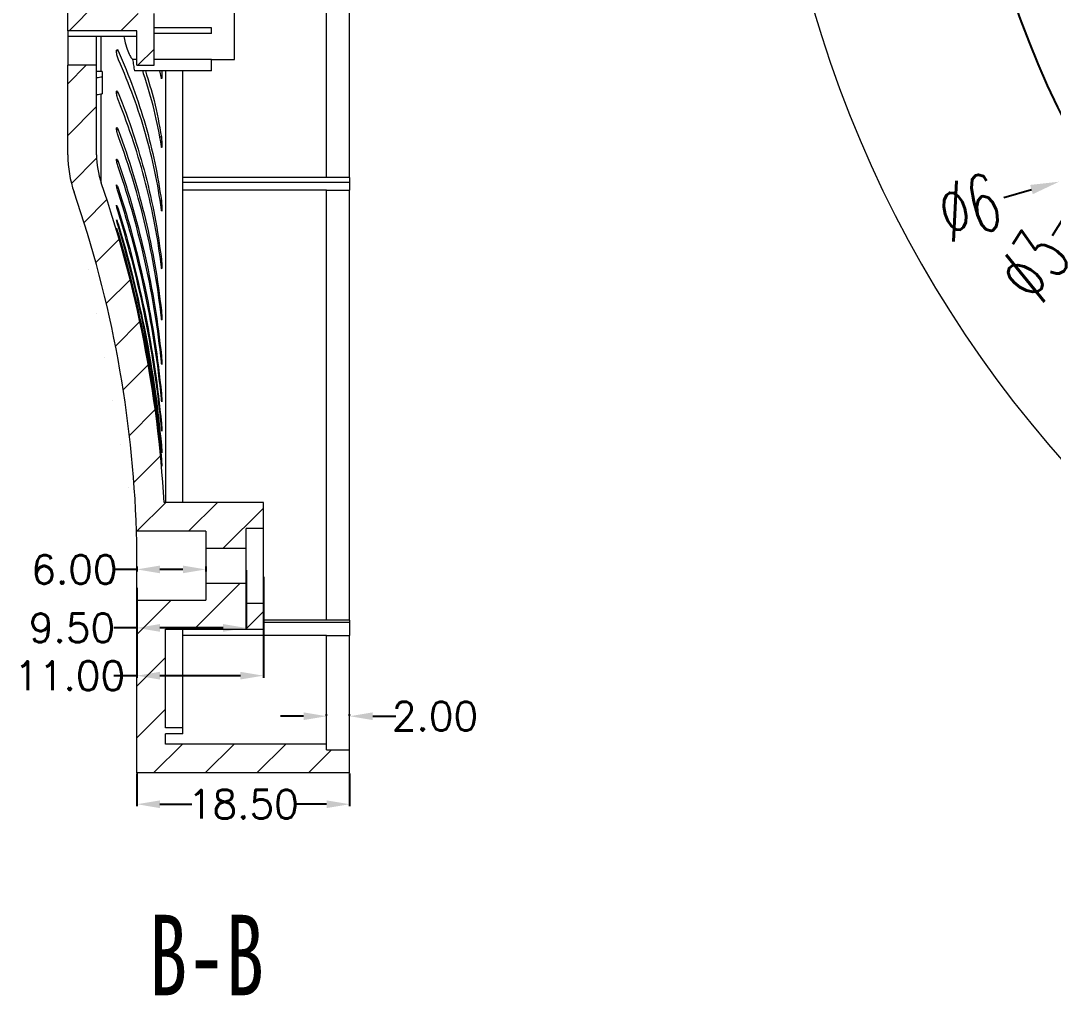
# Model space of a CAD drawing. Header units: inches. Extents: x -602 to 2189, y 557 to 1254.
# Drawn here: x -116.8 to -27, y 879.3 to 964 of the extents above; entities that cross this region are included whole.
import ezdxf

# ---------------------------------------------------------------- set-up
doc = ezdxf.new("R2010")
doc.units = ezdxf.units.IN
doc.linetypes.add('CENTER2', pattern=[28.575, 19.05, -3.175, 3.175, -3.175])
doc.styles.add('SLDTEXTSTYLE2', font='TXT', dxfattribs={"width": 0.6, "bigfont": 'bigfont'})
doc.styles.add('SLDTEXTSTYLE3', font='TXT', dxfattribs={"width": 0.7})
doc.styles.get("Standard").update_dxf_attribs({"font": 'txt', "bigfont": 'gbcbig.shx'})
doc.dimstyles.new('2.5', dxfattribs={"dimtxt": 2.5, "dimasz": 2, "dimexe": 0.18, "dimexo": 0.0625, "dimgap": 0.09, "dimtad": 0, "dimzin": 0, "dimdsep": 46, "dimtxsty": 'Standard', "dimcen": 2, "dimclrd": 3, "dimclre": 3, "dimclrt": 256, "dimadec": 0, "dimazin": 0, "dimtfac": 1, "dimtofl": 0, "dimtmove": 0, "dimatfit": 3, "dimfxl": 1, "dimtolj": 1, "dimtzin": 0, "dimarcsym": 0})
doc.dimstyles.new('5', dxfattribs={"dimtxt": 5, "dimasz": 2.5, "dimexe": 1.25, "dimexo": 0.625, "dimtad": 0, "dimtxsty": 'SLDTEXTSTYLE2', "dimcen": 2.5, "dimclrd": 3, "dimclre": 3, "dimclrt": 256, "dimadec": 0, "dimazin": 0, "dimtfac": 1, "dimtofl": 0, "dimtmove": 0, "dimatfit": 3, "dimfxl": 1, "dimarcsym": 0})
pattern_1 = [(45, (-20.5203, 0), (-2.245064, 2.245064), [])]

# ---------------------------------------------------------------- blocks, each defined once
blk = doc.blocks.new('*D121')
at = {"color": 3, "lineweight": -2}
for p, q in [((-106.66, 898.593), (-106.66, 895.752)), ((-88.16, 898.593), (-88.16, 895.752)), ((-104.66, 895.932), (-101.875, 895.932)), ((-90.16, 895.932), (-92.945, 895.932))]:
    blk.add_line(p, q, dxfattribs=at)
at = {"color": 3}
for points in [[(-104.66, 896.265), (-104.66, 895.598), (-106.66, 895.932)], [(-90.16, 896.265), (-90.16, 895.598), (-88.16, 895.932)]]:
    blk.add_solid(points, dxfattribs=at)
at = {"layer": 'Defpoints', "color": 0}
for p in [(-106.66, 898.656), (-88.16, 898.656), (-88.16, 895.932)]:
    blk.add_point(p, dxfattribs=at)
at = {"insert": (-97.41, 895.932), "char_height": 2.5, "attachment_point": 5}
blk.add_mtext('\\A1;18.50', dxfattribs=at)
blk = doc.blocks.new('*D122')
at = {"color": 3, "lineweight": -2}
for p, q in [((-92.16, 903.579), (-94.16, 903.579)), ((-90.16, 903.605), (-90.16, 903.759)), ((-88.16, 903.605), (-88.16, 903.759)), ((-86.16, 903.579), (-84.16, 903.579))]:
    blk.add_line(p, q, dxfattribs=at)
at = {"color": 3}
for points in [[(-92.16, 903.912), (-92.16, 903.245), (-90.16, 903.579)], [(-86.16, 903.912), (-86.16, 903.245), (-88.16, 903.579)]]:
    blk.add_solid(points, dxfattribs=at)
at = {"layer": 'Defpoints', "color": 0}
for p in [(-90.16, 903.543), (-88.16, 903.579), (-88.16, 903.543)]:
    blk.add_point(p, dxfattribs=at)
at = {"insert": (-80.737, 903.579), "char_height": 2.5, "attachment_point": 5}
blk.add_mtext('\\A1;2.00', dxfattribs=at)
blk = doc.blocks.new('*D123')
at = {"color": 3, "lineweight": -2}
for p, q in [((-106.66, 916.593), (-106.66, 916.159)), ((-100.66, 916.593), (-100.66, 916.159)), ((-106.66, 916.339), (-108.66, 916.339)), ((-102.66, 916.339), (-104.66, 916.339))]:
    blk.add_line(p, q, dxfattribs=at)
at = {"color": 3}
for points in [[(-104.66, 916.673), (-104.66, 916.006), (-106.66, 916.339)], [(-102.66, 916.673), (-102.66, 916.006), (-100.66, 916.339)]]:
    blk.add_solid(points, dxfattribs=at)
at = {"layer": 'Defpoints', "color": 0}
for p in [(-106.66, 916.656), (-100.66, 916.656), (-106.66, 916.339)]:
    blk.add_point(p, dxfattribs=at)
at = {"insert": (-112.083, 916.339), "char_height": 2.5, "attachment_point": 5}
blk.add_mtext('\\A1;6.00', dxfattribs=at)
blk = doc.blocks.new('*D124')
at = {"color": 3, "lineweight": -2}
for p, q in [((-97.16, 916.277), (-97.16, 911.076)), ((-106.66, 914.751), (-106.66, 911.076)), ((-106.66, 911.256), (-108.66, 911.256)), ((-99.16, 911.256), (-104.66, 911.256))]:
    blk.add_line(p, q, dxfattribs=at)
at = {"color": 3}
for points in [[(-104.66, 911.59), (-104.66, 910.923), (-106.66, 911.256)], [(-99.16, 911.59), (-99.16, 910.923), (-97.16, 911.256)]]:
    blk.add_solid(points, dxfattribs=at)
at = {"layer": 'Defpoints', "color": 0}
for p in [(-97.16, 916.339), (-106.66, 914.813), (-106.66, 911.256)]:
    blk.add_point(p, dxfattribs=at)
at = {"insert": (-112.292, 911.256), "char_height": 2.5, "attachment_point": 5}
blk.add_mtext('\\A1;9.50', dxfattribs=at)
blk = doc.blocks.new('*D125')
at = {"color": 3, "lineweight": -2}
for p, q in [((-95.66, 915.705), (-95.66, 906.924)), ((-106.66, 914.688), (-106.66, 906.924)), ((-106.66, 907.104), (-108.66, 907.104)), ((-97.66, 907.104), (-104.66, 907.104))]:
    blk.add_line(p, q, dxfattribs=at)
at = {"color": 3}
for points in [[(-104.66, 907.438), (-104.66, 906.771), (-106.66, 907.104)], [(-97.66, 907.438), (-97.66, 906.771), (-95.66, 907.104)]]:
    blk.add_solid(points, dxfattribs=at)
at = {"layer": 'Defpoints', "color": 0}
for p in [(-95.66, 915.768), (-106.66, 914.751), (-106.66, 907.104)]:
    blk.add_point(p, dxfattribs=at)
at = {"insert": (-112.5, 907.104), "char_height": 2.5, "attachment_point": 5}
blk.add_mtext('\\A1;11.00', dxfattribs=at)
blk = doc.blocks.new('*D222')
at = {"color": 3, "lineweight": -2}
for p, q in [((-23.601, 948.353), (-23.601, 953.353)), ((-26.101, 950.853), (-21.101, 950.853)), ((-31.298, 948.67), (-28.893, 949.352))]:
    blk.add_line(p, q, dxfattribs=at)
at = {"color": 3}
blk.add_solid([(-29.006, 949.753), (-28.779, 948.951), (-26.488, 950.034)], dxfattribs=at)
at = {"layer": 'Defpoints', "color": 0}
for p in [(-20.715, 951.672), (-26.488, 950.034)]:
    blk.add_point(p, dxfattribs=at)
at = {"insert": (-34.304, 947.817), "char_height": 5, "attachment_point": 5, "rotation": 15.83662, "style": 'SLDTEXTSTYLE2'}
blk.add_mtext('∅6', dxfattribs=at)
blk = doc.blocks.new('*D223')
at = {"color": 3, "lineweight": -2}
for p, q in [((-23.601, 948.353), (-23.601, 953.353)), ((-26.101, 950.853), (-21.101, 950.853)), ((-27.071, 945.357), (-25.737, 947.471))]:
    blk.add_line(p, q, dxfattribs=at)
at = {"color": 3}
blk.add_solid([(-26.089, 947.693), (-25.384, 947.248), (-24.402, 949.585)], dxfattribs=at)
at = {"layer": 'Defpoints', "color": 0}
for p in [(-22.801, 952.121), (-24.402, 949.585)]:
    blk.add_point(p, dxfattribs=at)
at = {"insert": (-28.74, 942.714), "char_height": 5, "attachment_point": 5, "rotation": 57.7346, "style": 'SLDTEXTSTYLE2'}
blk.add_mtext('∅3', dxfattribs=at)

msp = doc.modelspace()

# ---------------------------------------------------------------- hatches: boundary and pattern name
at = {"linetype": 'Continuous', "lineweight": 0}
h = msp.add_hatch(dxfattribs=at)
h.set_pattern_fill('ANSI31', color=4, style=0)
h.set_pattern_definition(pattern_1)
edge = h.paths.add_edge_path(flags=0)
edge.add_line((-106.66, 963.156), (-106.66, 960.156))
edge.add_line((-106.66, 960.156), (-105.16, 960.156))
edge.add_line((-105.16, 960.156), (-105.16, 964.656))
edge.add_line((-105.16, 964.656), (-110.16, 964.656))
edge.add_line((-110.16, 964.656), (-110.16, 1048.94))
edge.add_arc((-102.66, 1048.94), 7.5, 162.44926, 180, ccw=False)
edge.add_line((-109.811, 1051.201), (-103.064, 1051.201))
edge.add_line((-103.064, 1051.201), (-103.064, 1053.701))
edge.add_line((-103.064, 1053.701), (-111.609, 1053.701))
edge.add_arc((-206.994, 1084.906), 100.36, 340.97979, 341.88475, ccw=False)
edge.add_arc((-102.66, 1048.94), 10, 160.97979, 180)
edge.add_line((-112.66, 1048.94), (-112.66, 1013.156))
edge.add_line((-112.66, 1013.156), (-112.46, 1013.156))
edge.add_line((-112.46, 1013.156), (-112.46, 988.156))
edge.add_line((-112.46, 988.156), (-112.66, 988.156))
edge.add_line((-112.66, 988.156), (-112.66, 963.156))
edge.add_line((-112.66, 963.156), (-106.66, 963.156))
h = msp.add_hatch(dxfattribs=at)
h.set_pattern_fill('ANSI31', color=4, style=0)
h.set_pattern_definition(pattern_1)
edge = h.paths.add_edge_path(flags=0)
edge.add_line((-110.16, 952.372), (-110.16, 960.156))
edge.add_line((-110.16, 960.156), (-112.66, 960.156))
edge.add_line((-112.66, 960.156), (-112.66, 952.372))
edge.add_arc((-102.66, 952.372), 10, 180, 199.02021)
edge.add_arc((-206.994, 916.406), 100.36, 1.85587, 19.02021, ccw=False)
edge.add_line((-106.687, 919.656), (-100.66, 919.656))
edge.add_line((-100.66, 919.656), (-100.66, 918.156))
edge.add_line((-100.66, 918.156), (-97.16, 918.156))
edge.add_line((-97.16, 918.156), (-97.16, 919.906))
edge.add_line((-97.16, 919.906), (-95.66, 919.906))
edge.add_line((-95.66, 919.906), (-95.66, 922.156))
edge.add_line((-95.66, 922.156), (-104.296, 922.156))
edge.add_arc((-206.994, 916.406), 102.86, 3.20469, 19.02021)
edge.add_arc((-102.66, 952.372), 7.5, 180, 199.02021, ccw=False)
h = msp.add_hatch(dxfattribs=at)
h.set_pattern_fill('ANSI31', color=4, style=0)
h.set_pattern_definition(pattern_1)
h.paths.add_polyline_path([(-100.66, 913.656), (-106.66, 913.656), (-106.66, 898.656), (-88.16, 898.656), (-88.16, 900.656), (-90.16, 900.656), (-90.16, 901.156), (-104.16, 901.156), (-104.16, 902.058), (-102.66, 902.058), (-102.66, 902.558), (-104.16, 902.558), (-104.16, 911.156), (-95.66, 911.156), (-95.66, 913.406), (-97.16, 913.406), (-97.16, 915.156), (-100.66, 915.156)], flags=0)

# ---------------------------------------------------------------- linework, layer by layer
at = {"color": 7, "linetype": 'Continuous', "lineweight": 15}
for p, q in [((-90.16, 950.393), (-90.16, 1005.296)), ((-88.16, 950.393), (-88.16, 1005.296)), ((-112.66, 963.156), (-112.66, 988.156)), ((-98.16, 960.656), (-98.16, 965.656)), ((-105.16, 960.156), (-105.16, 964.656)), ((-100.16, 963.406), (-105.16, 963.406)), ((-100.16, 962.906), (-100.16, 963.406)), ((-106.66, 963.156), (-112.66, 963.156)), ((-112.66, 963.156), (-112.66, 962.667)), ((-112.66, 962.667), (-112.66, 960.156)), ((-110.16, 962.667), (-112.66, 962.667)), ((-110.16, 960.156), (-110.16, 962.667)), ((-106.66, 962.667), (-110.16, 962.667)), ((-106.66, 960.156), (-106.66, 963.156)), ((-100.16, 962.906), (-105.16, 962.906)), ((-106.66, 960.668), (-107.031, 960.668)), ((-100.16, 960.668), (-105.16, 960.668)), ((-100.16, 959.656), (-100.16, 960.668)), ((-100.16, 960.656), (-98.16, 960.656)), ((-112.66, 952.372), (-112.66, 960.156)), ((-110.16, 960.156), (-112.66, 960.156)), ((-110.16, 952.372), (-110.16, 960.156)), ((-100.16, 959.656), (-106.869, 959.656)), ((-106.66, 960.156), (-105.16, 960.156)), ((-104.522, 959.045), (-104.661, 959.656)), ((-104.16, 959.656), (-104.16, 922.156)), ((-102.66, 922.156), (-102.66, 959.656)), ((-109.66, 959.621), (-110.16, 959.621)), ((-109.66, 959.621), (-109.66, 959.161)), ((-109.66, 959.161), (-109.66, 957.676)), ((-88.16, 950.393), (-102.66, 950.393)), ((-88.16, 949.963), (-102.66, 949.963)), ((-88.16, 950.393), (-88.16, 949.963)), ((-88.16, 949.963), (-88.16, 949.295)), ((-90.16, 949.295), (-102.66, 949.295)), ((-90.16, 911.932), (-90.16, 949.295)), ((-90.16, 949.295), (-88.16, 949.295)), ((-88.16, 911.932), (-88.16, 949.295)), ((-95.66, 922.156), (-104.296, 922.156)), ((-95.66, 919.906), (-95.66, 922.156)), ((-100.66, 919.656), (-106.687, 919.656)), ((-100.66, 919.656), (-100.66, 918.156)), ((-95.66, 919.906), (-97.16, 919.906)), ((-97.16, 918.156), (-97.16, 919.906)), ((-95.66, 913.406), (-95.66, 919.906)), ((-106.66, 913.656), (-106.66, 918.686)), ((-97.16, 918.156), (-100.66, 918.156)), ((-100.66, 918.156), (-100.66, 915.156)), ((-97.16, 915.156), (-97.16, 918.156)), ((-100.66, 915.156), (-100.66, 913.656)), ((-100.66, 915.156), (-97.16, 915.156)), ((-97.16, 913.406), (-97.16, 915.156)), ((-106.66, 913.656), (-100.66, 913.656)), ((-106.66, 898.656), (-106.66, 913.656)), ((-97.16, 913.406), (-95.66, 913.406)), ((-95.66, 911.156), (-95.66, 913.406)), ((-88.16, 911.932), (-95.66, 911.932)), ((-88.16, 911.717), (-95.66, 911.717)), ((-88.16, 911.932), (-88.16, 911.717)), ((-88.16, 911.717), (-88.16, 910.605)), ((-104.16, 911.156), (-95.66, 911.156)), ((-104.16, 902.558), (-104.16, 911.156)), ((-102.66, 902.558), (-102.66, 911.156)), ((-90.16, 910.605), (-102.66, 910.605)), ((-90.16, 901.156), (-90.16, 910.605)), ((-90.16, 910.605), (-88.16, 910.605)), ((-88.16, 900.656), (-88.16, 910.605)), ((-102.66, 902.558), (-104.16, 902.558)), ((-102.66, 902.058), (-102.66, 902.558)), ((-102.66, 902.058), (-104.16, 902.058)), ((-104.16, 901.156), (-104.16, 902.058)), ((-90.16, 901.156), (-104.16, 901.156)), ((-90.16, 900.656), (-90.16, 901.156)), ((-90.16, 900.656), (-88.16, 900.656)), ((-88.16, 898.656), (-88.16, 900.656)), ((-88.16, 898.656), (-106.66, 898.656))]:
    msp.add_line(p, q, dxfattribs=at)
at = {"color": 8, "linetype": 'Continuous', "lineweight": 15}
for p, q in [((-109.751, 959.621), (-109.751, 962.667)), ((-108.288, 961.396), (-108.423, 961.396)), ((-109.751, 949.928), (-109.751, 957.662)), ((-108.288, 957.769), (-108.421, 957.769)), ((-108.288, 954.554), (-108.415, 954.554)), ((-104.528, 953.915), (-104.684, 953.915)), ((-108.288, 951.783), (-108.403, 951.783)), ((-108.288, 949.481), (-108.386, 949.481)), ((-104.528, 948.363), (-104.652, 948.363)), ((-108.288, 947.671), (-108.365, 947.671)), ((-108.288, 946.37), (-108.34, 946.37)), ((-104.528, 943.313), (-104.629, 943.313)), ((-104.528, 938.815), (-104.609, 938.815))]:
    msp.add_line(p, q, dxfattribs=at)
at = {"color": 1, "linetype": 'CENTER2'}
msp.add_circle((50.149, 993.433), 85.159, dxfattribs=at)
at = {"color": 7, "linetype": 'Continuous', "lineweight": 15}
for centre, radius, start, end in [((50.149, 993.433), 102, 274.2242, 265.7758), ((-102.66, 952.372), 10, 180, 199.02021), ((-102.66, 952.372), 7.5, 180, 199.02021), ((-206.994, 916.406), 102.86, 3.20469, 19.02021), ((-206.994, 916.406), 100.36, 1.85587, 19.02021)]:
    msp.add_arc(centre, radius, start, end, dxfattribs=at)
for major_axis, end_param in [((31.749, 31.749), 4.01057), ((32.883, 32.883), 4.010159)]:
    msp.add_ellipse((-110.16, 1000.656), major_axis=major_axis, ratio=0.866025, start_param=3.998665, end_param=end_param, dxfattribs=at)
for points, knots in [([(-107.794, 962.667), (-107.75, 962.476), (-107.644, 962.003), (-107.44, 961.375), (-107.217, 960.844), (-107.093, 960.727), (-107.031, 960.668)], [0, 0, 0, 0, 0.183566, 0.4525462, 0.7272097, 1, 1, 1, 1]), ([(-108.263, 960.637), (-108.3, 960.722), (-108.339, 960.843), (-108.399, 961.102), (-108.419, 961.239), (-108.427, 961.442), (-108.414, 961.506), (-108.363, 961.524), (-108.326, 961.48), (-108.288, 961.396)], [0, 0, 0, 0, 0.25, 0.25, 0.5, 0.5, 0.75, 0.75, 1, 1, 1, 1]), ([(-108.288, 961.396), (-107.332, 959.264), (-106.542, 957.112), (-105.288, 952.768), (-104.825, 950.575), (-104.528, 948.363)], [0, 0, 0, 0, 0.5, 0.5, 1, 1, 1, 1]), ([(-104.522, 947.604), (-104.817, 949.816), (-105.277, 952.008), (-106.524, 956.353), (-107.311, 958.505), (-108.263, 960.637)], [0, 0, 0, 0, 0.5, 0.5, 1, 1, 1, 1]), ([(-107.031, 960.668), (-107.004, 960.499), (-106.977, 960.33), (-106.922, 959.992), (-106.896, 959.824), (-106.869, 959.656)], [0, 0, 0, 0, 0.5, 0.5, 1, 1, 1, 1]), ([(-106.074, 959.412), (-106.086, 959.449), (-106.107, 959.515), (-106.125, 959.613), (-106.133, 959.656)], [0, 0, 0, 0, 0.555218, 1, 1, 1, 1]), ([(-105.92, 959.656), (-105.649, 958.802), (-105.046, 956.899), (-104.712, 954.975), (-104.528, 953.915)], [0, 0, 0, 0, 0.448924, 1, 1, 1, 1]), ([(-104.5, 959.656), (-104.496, 959.605), (-104.489, 959.5), (-104.483, 959.332), (-104.482, 959.18), (-104.485, 959.058), (-104.49, 959.018), (-104.493, 958.998)], [0, 0, 0, 0, 0.1904766, 0.393494, 0.5958762, 0.797909, 1, 1, 1, 1]), ([(-104.502, 958.985), (-104.502, 958.984), (-104.507, 958.975), (-104.514, 959.004), (-104.52, 959.037), (-104.522, 959.045)], [0, 0, 0, 0, 0.135754, 0.792035, 1, 1, 1, 1]), ([(-108.263, 957.078), (-108.3, 957.172), (-108.339, 957.298), (-108.399, 957.559), (-108.419, 957.691), (-108.427, 957.876), (-108.414, 957.927), (-108.363, 957.919), (-108.326, 957.863), (-108.288, 957.769)], [0, 0, 0, 0, 0.25, 0.25, 0.5, 0.5, 0.75, 0.75, 1, 1, 1, 1]), ([(-108.288, 957.769), (-107.332, 955.404), (-106.542, 953.017), (-105.288, 948.199), (-104.825, 945.767), (-104.528, 943.313)], [0, 0, 0, 0, 0.5, 0.5, 1, 1, 1, 1]), ([(-104.522, 942.622), (-104.817, 945.076), (-105.277, 947.507), (-106.524, 952.326), (-107.311, 954.713), (-108.263, 957.078)], [0, 0, 0, 0, 0.5, 0.5, 1, 1, 1, 1]), ([(-108.263, 953.937), (-108.3, 954.039), (-108.339, 954.171), (-108.399, 954.429), (-108.419, 954.555), (-108.427, 954.72), (-108.414, 954.759), (-108.363, 954.725), (-108.326, 954.656), (-108.288, 954.554)], [0, 0, 0, 0, 0.25, 0.25, 0.5, 0.5, 0.75, 0.75, 1, 1, 1, 1]), ([(-108.288, 954.554), (-107.332, 951.98), (-106.542, 949.381), (-105.288, 944.134), (-104.825, 941.487), (-104.528, 938.815)], [0, 0, 0, 0, 0.5, 0.5, 1, 1, 1, 1]), ([(-104.522, 938.198), (-104.817, 940.869), (-105.277, 943.517), (-106.524, 948.763), (-107.311, 951.362), (-108.263, 953.937)], [0, 0, 0, 0, 0.5, 0.5, 1, 1, 1, 1]), ([(-104.528, 953.915), (-104.519, 953.858), (-104.51, 953.778), (-104.496, 953.595), (-104.49, 953.492), (-104.483, 953.3), (-104.482, 953.21), (-104.484, 953.075), (-104.487, 953.029), (-104.493, 953.012)], [0, 0, 0, 0, 0.25, 0.25, 0.5, 0.5, 0.75, 0.75, 1, 1, 1, 1]), ([(-104.498, 953.012), (-104.5, 953.011), (-104.505, 953.007), (-104.514, 953.047), (-104.52, 953.087), (-104.522, 953.096)], [0, 0, 0, 0, 0.274737, 0.825623, 1, 1, 1, 1]), ([(-108.263, 951.246), (-108.3, 951.355), (-108.339, 951.489), (-108.399, 951.744), (-108.419, 951.863), (-108.427, 952.007), (-108.414, 952.031), (-108.363, 951.972), (-108.326, 951.892), (-108.288, 951.783)], [0, 0, 0, 0, 0.25, 0.25, 0.5, 0.5, 0.75, 0.75, 1, 1, 1, 1]), ([(-108.288, 951.783), (-107.332, 949.023), (-106.542, 946.237), (-105.288, 940.613), (-104.825, 937.775), (-104.528, 934.911)], [0, 0, 0, 0, 0.5, 0.5, 1, 1, 1, 1]), ([(-104.522, 934.374), (-104.817, 937.238), (-105.277, 940.075), (-106.524, 945.699), (-107.311, 948.486), (-108.263, 951.246)], [0, 0, 0, 0, 0.5, 0.5, 1, 1, 1, 1]), ([(-108.263, 949.029), (-108.3, 949.145), (-108.339, 949.281), (-108.399, 949.529), (-108.419, 949.639), (-108.427, 949.761), (-108.414, 949.771), (-108.363, 949.687), (-108.326, 949.596), (-108.288, 949.481)], [0, 0, 0, 0, 0.25, 0.25, 0.5, 0.5, 0.75, 0.75, 1, 1, 1, 1]), ([(-108.288, 949.481), (-107.332, 946.562), (-106.542, 943.616), (-105.288, 937.669), (-104.825, 934.667), (-104.528, 931.638)], [0, 0, 0, 0, 0.5, 0.5, 1, 1, 1, 1]), ([(-104.522, 931.186), (-104.817, 934.215), (-105.277, 937.216), (-106.524, 943.164), (-107.311, 946.11), (-108.263, 949.029)], [0, 0, 0, 0, 0.5, 0.5, 1, 1, 1, 1]), ([(-108.263, 947.309), (-108.3, 947.429), (-108.339, 947.566), (-108.399, 947.805), (-108.419, 947.906), (-108.427, 948.004), (-108.414, 948), (-108.363, 947.892), (-108.326, 947.791), (-108.288, 947.671)], [0, 0, 0, 0, 0.25, 0.25, 0.5, 0.5, 0.75, 0.75, 1, 1, 1, 1]), ([(-104.528, 948.363), (-104.519, 948.298), (-104.51, 948.212), (-104.496, 948.023), (-104.49, 947.92), (-104.483, 947.734), (-104.482, 947.649), (-104.484, 947.528), (-104.487, 947.492), (-104.493, 947.485)], [0, 0, 0, 0, 0.25, 0.25, 0.5, 0.5, 0.75, 0.75, 1, 1, 1, 1]), ([(-108.288, 947.671), (-107.332, 944.622), (-106.542, 941.543), (-105.288, 935.329), (-104.825, 932.194), (-104.528, 929.029)], [0, 0, 0, 0, 0.5, 0.5, 1, 1, 1, 1]), ([(-104.522, 928.667), (-104.817, 931.831), (-105.277, 934.966), (-106.524, 941.18), (-107.311, 944.259), (-108.263, 947.309)], [0, 0, 0, 0, 0.5, 0.5, 1, 1, 1, 1]), ([(-104.495, 947.488), (-104.498, 947.49), (-104.504, 947.493), (-104.514, 947.547), (-104.52, 947.593), (-104.522, 947.604)], [0, 0, 0, 0, 0.375188, 0.849866, 1, 1, 1, 1]), ([(-108.263, 946.101), (-108.28, 946.158), (-108.314, 946.274), (-108.362, 946.447), (-108.399, 946.593), (-108.421, 946.692), (-108.427, 946.737), (-108.421, 946.731), (-108.42, 946.729)], [0, 0, 0, 0, 0.1936656, 0.3876434, 0.5787204, 0.7624856, 0.9387592, 1, 1, 1, 1]), ([(-108.412, 946.724), (-108.402, 946.705), (-108.384, 946.661), (-108.34, 946.536), (-108.315, 946.457), (-108.288, 946.37)], [0, 0, 0, 0, 0.5, 0.5, 1, 1, 1, 1]), ([(-108.288, 946.37), (-107.332, 943.219), (-106.542, 940.039), (-105.288, 933.618), (-104.825, 930.378), (-104.528, 927.108)], [0, 0, 0, 0, 0.5, 0.5, 1, 1, 1, 1]), ([(-108.263, 945.417), (-108.28, 945.475), (-108.314, 945.592), (-108.362, 945.76), (-108.4, 945.896), (-108.42, 945.978), (-108.427, 946.012), (-108.423, 946.003), (-108.423, 946.003)], [0, 0, 0, 0, 0.204349, 0.409021, 0.610634, 0.804531, 0.990525, 1, 1, 1, 1]), ([(-108.412, 945.981), (-108.402, 945.952), (-108.384, 945.9), (-108.34, 945.763), (-108.315, 945.68), (-108.288, 945.591)], [0, 0, 0, 0, 0.5, 0.5, 1, 1, 1, 1]), ([(-108.288, 945.591), (-107.332, 942.369), (-106.542, 939.117), (-105.288, 932.551), (-104.825, 929.238), (-104.528, 925.895)], [0, 0, 0, 0, 0.5, 0.5, 1, 1, 1, 1]), ([(-104.522, 926.839), (-104.817, 930.109), (-105.277, 933.348), (-106.524, 939.769), (-107.311, 942.949), (-108.263, 946.101)], [0, 0, 0, 0, 0.5, 0.5, 1, 1, 1, 1]), ([(-104.522, 925.721), (-104.817, 929.064), (-105.277, 932.377), (-106.524, 938.942), (-107.311, 942.195), (-108.263, 945.417)], [0, 0, 0, 0, 0.5, 0.5, 1, 1, 1, 1]), ([(-104.528, 943.313), (-104.513, 943.19), (-104.498, 943.01), (-104.482, 942.679), (-104.48, 942.543), (-104.486, 942.491)], [0, 0, 0, 0, 0.5, 0.5, 1, 1, 1, 1]), ([(-104.492, 942.47), (-104.492, 942.469), (-104.495, 942.46), (-104.504, 942.496), (-104.514, 942.558), (-104.52, 942.61), (-104.522, 942.622)], [0, 0, 0, 0, 0.034579, 0.45063, 0.868047, 1, 1, 1, 1]), ([(-104.528, 938.815), (-104.513, 938.681), (-104.498, 938.497), (-104.482, 938.176), (-104.48, 938.053), (-104.486, 938.017)], [0, 0, 0, 0, 0.5, 0.5, 1, 1, 1, 1]), ([(-104.49, 938.013), (-104.491, 938.011), (-104.494, 938.005), (-104.504, 938.053), (-104.514, 938.128), (-104.52, 938.184), (-104.522, 938.198)], [0, 0, 0, 0, 0.138971, 0.510056, 0.882369, 1, 1, 1, 1]), ([(-104.528, 934.911), (-104.513, 934.767), (-104.498, 934.581), (-104.482, 934.273), (-104.48, 934.164), (-104.486, 934.145)], [0, 0, 0, 0, 0.5, 0.5, 1, 1, 1, 1]), ([(-104.488, 934.148), (-104.489, 934.148), (-104.493, 934.148), (-104.504, 934.212), (-104.514, 934.298), (-104.52, 934.359), (-104.522, 934.374)], [0, 0, 0, 0, 0.223289, 0.558046, 0.893916, 1, 1, 1, 1]), ([(-104.528, 931.638), (-104.516, 931.521), (-104.505, 931.381), (-104.488, 931.133), (-104.483, 931.026), (-104.482, 930.907), (-104.485, 930.896), (-104.5, 930.978), (-104.51, 931.069), (-104.522, 931.186)], [0, 0, 0, 0, 0.25, 0.25, 0.5, 0.5, 0.75, 0.75, 1, 1, 1, 1]), ([(-104.528, 929.029), (-104.515, 928.897), (-104.503, 928.745), (-104.486, 928.495), (-104.482, 928.399), (-104.483, 928.364)], [0, 0, 0, 0, 0.5, 0.5, 1, 1, 1, 1]), ([(-104.485, 928.353), (-104.485, 928.352), (-104.486, 928.344), (-104.493, 928.386), (-104.503, 928.477), (-104.514, 928.583), (-104.52, 928.651), (-104.522, 928.667)], [0, 0, 0, 0, 0.070047, 0.349722, 0.630003, 0.911209, 1, 1, 1, 1]), ([(-104.528, 927.108), (-104.515, 926.972), (-104.503, 926.821), (-104.486, 926.586), (-104.482, 926.501), (-104.483, 926.48)], [0, 0, 0, 0, 0.5, 0.5, 1, 1, 1, 1]), ([(-104.484, 926.481), (-104.484, 926.48), (-104.486, 926.477), (-104.492, 926.533), (-104.503, 926.639), (-104.514, 926.752), (-104.52, 926.822), (-104.522, 926.839)], [0, 0, 0, 0, 0.140418, 0.398934, 0.658011, 0.917948, 1, 1, 1, 1]), ([(-104.528, 925.895), (-104.516, 925.765), (-104.505, 925.628), (-104.488, 925.414), (-104.483, 925.338), (-104.482, 925.293), (-104.485, 925.322), (-104.5, 925.474), (-104.51, 925.591), (-104.522, 925.721)], [0, 0, 0, 0, 0.25, 0.25, 0.5, 0.5, 0.75, 0.75, 1, 1, 1, 1]), ([(-106.66, 918.686), (-106.664, 918.839), (-106.667, 918.976), (-106.674, 919.216), (-106.677, 919.32), (-106.682, 919.486), (-106.684, 919.549), (-106.687, 919.634), (-106.687, 919.656), (-106.687, 919.656)], [0, 0, 0, 0, 0.25, 0.25, 0.5, 0.5, 0.75, 0.75, 1, 1, 1, 1])]:
    msp.add_open_spline(points, degree=3, knots=knots, dxfattribs=at)
msp.add_open_spline([(-104.522, 953.096), (-104.843, 955.222), (-105.362, 957.328), (-106.074, 959.412)], degree=3, dxfattribs=at)

# ---------------------------------------------------------------- texts
at = {"color": 0, "linetype": 'Continuous', "lineweight": 0, "insert": (-100.606, 886.322), "char_height": 7, "attachment_point": 2, "style": 'SLDTEXTSTYLE3'}
msp.add_mtext('B-B', dxfattribs=at)

# ---------------------------------------------------------------- dimensions: what is measured, and where the dimension line sits
for p1, p2, picture, middle in [((-20.715, 951.672), (-26.488, 950.034), '*D222', (-34.304, 947.817)), ((-22.801, 952.121), (-24.402, 949.585), '*D223', (-28.74, 942.714))]:
    dim = msp.add_diameter_dim_2p(p1=p1, p2=p2, dimstyle='5')
    dim.commit()
    dim.dimension.update_dxf_attribs({"geometry": picture, "text_midpoint": middle})
for base, p1, p2, picture, middle in [((-106.66, 916.339), (-100.66, 916.656), (-106.66, 916.656), '*D123', (-112.083, 916.339)), ((-88.16, 903.579), (-90.16, 903.543), (-88.16, 903.543), '*D122', (-80.737, 903.579)), ((-88.16, 895.932), (-106.66, 898.656), (-88.16, 898.656), '*D121', (-97.41, 895.932))]:
    dim = msp.add_linear_dim(base=base, p1=p1, p2=p2, dimstyle='2.5')
    dim.commit()
    dim.dimension.update_dxf_attribs({"geometry": picture, "text_midpoint": middle})
for base, p1, p2, picture, middle in [((-106.66, 907.104), (-95.66, 915.768), (-106.66, 914.751), '*D125', (-112.5, 907.104)), ((-106.66, 911.256), (-97.16, 916.339), (-106.66, 914.813), '*D124', (-112.292, 911.256))]:
    dim = msp.add_linear_dim(base=base, p1=p1, p2=p2, dimstyle='2.5')
    dim.commit()
    dim.dimension.update_dxf_attribs({"geometry": picture, "text_midpoint": middle, "dimtype": 160})

doc.saveas('drawing.dxf')
